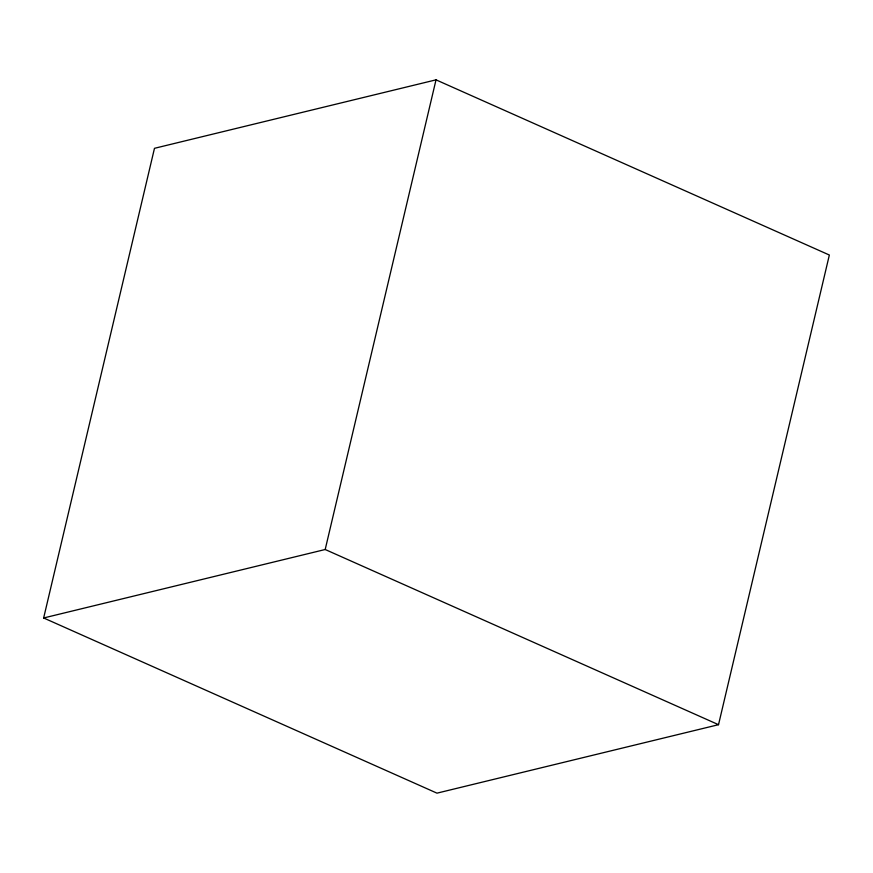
<?xml version="1.0" encoding="UTF-8"?>
<svg xmlns="http://www.w3.org/2000/svg" width="873" height="873" viewBox="0 0 873 873"><rect width="100%" height="100%" fill="white"/><g stroke="black" fill="none" stroke-linecap="round" stroke-linejoin="round"><path stroke-width="1.31" d="M43.65 617.975L154.477 148.312L436.02 79.847L829.35 255.025L718.523 724.688L436.98 793.153L43.65 617.975L325.192 549.51L718.523 724.688M325.192 549.51L436.02 79.847"/></g></svg>
